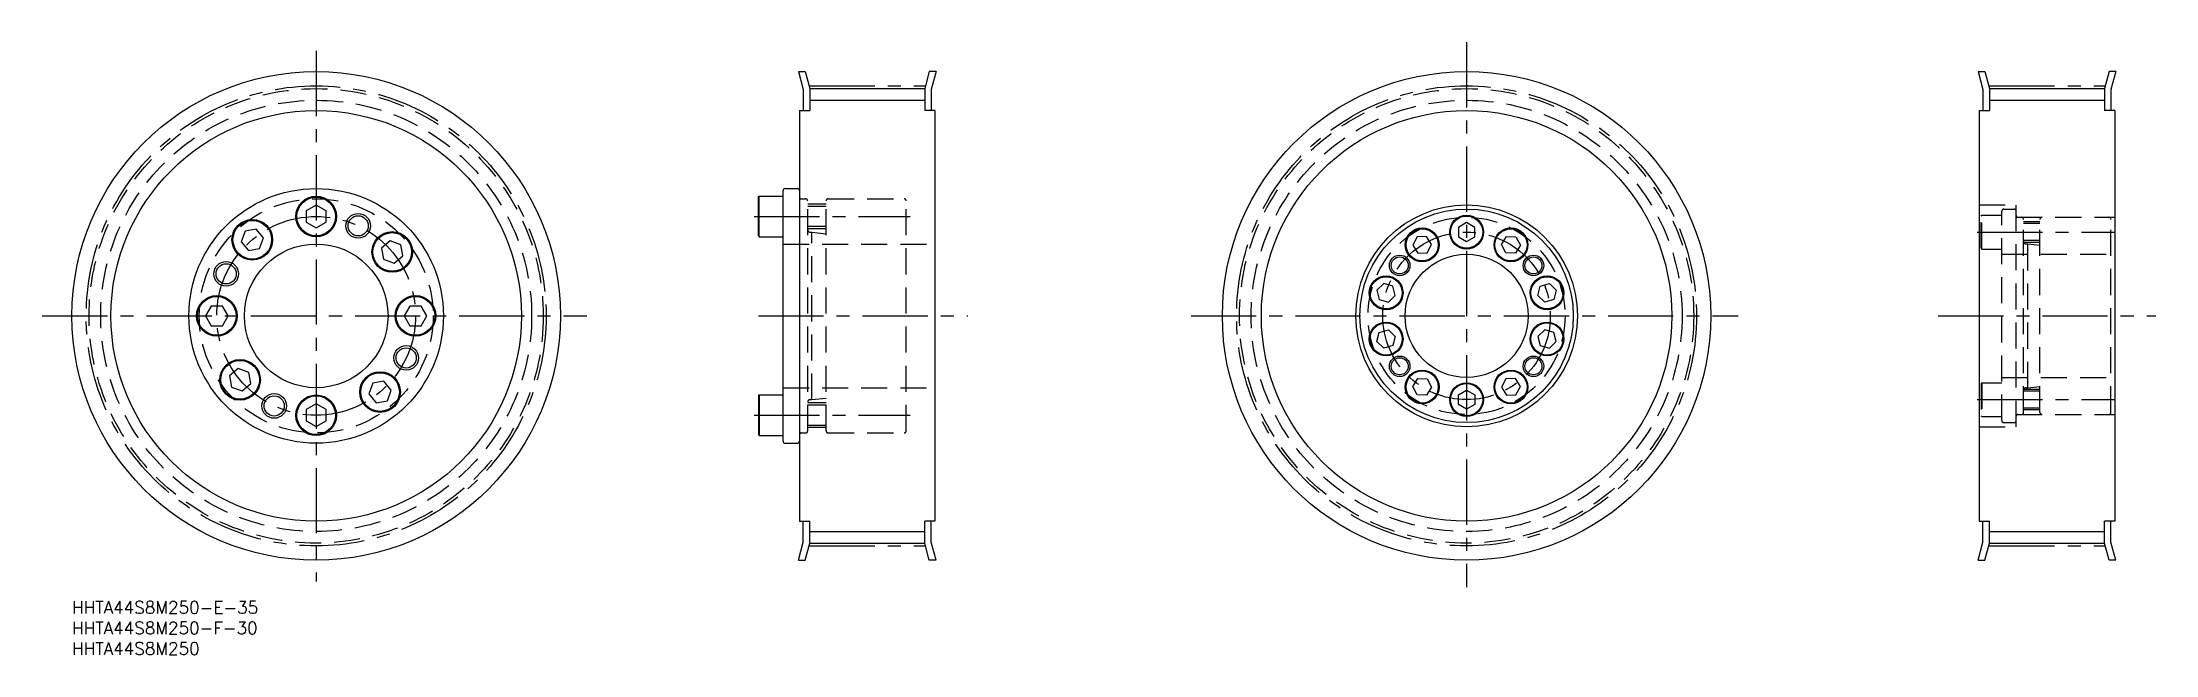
# Model space of a CAD drawing. Extents: x -7 to 508, y -13 to 136.
import ezdxf

# ---------------------------------------------------------------- set-up
doc = ezdxf.new("R2010")
doc.units = 0
doc.header["$LTSCALE"] = 0.5
doc.linetypes.add('CENTER', pattern=[50.8, 31.75, -6.35, 6.35, -6.35])
doc.linetypes.add('DASHED', pattern=[19.05, 12.7, -6.35])
for name, color, linetype in [('MSM_CENTER', 1, 'CENTER'), ('MSM_CONTINUOUS', 7, 'CONTINUOUS'), ('MSM_DASHED', 4, 'DASHED'), ('MSM_NARROW', 5, 'CONTINUOUS'), ('MSM_PART_NUMBER', 7, 'CONTINUOUS')]:
    doc.layers.add(name, color=color, linetype=linetype)
doc.styles.get("Standard").update_dxf_attribs({"font": 'txt.shx', "height": 3, "bigfont": 'bigfont.shx'})

# ---------------------------------------------------------------- blocks, each defined once
blk = doc.blocks.new('*U3')
at = {"layer": 'MSM_PART_NUMBER'}
blk.add_text('HHTA44S8M250-E-35', height=3, dxfattribs=at).set_placement((0, -3))
blk = doc.blocks.new('*U4')
at = {"layer": 'MSM_PART_NUMBER'}
blk.add_text('HHTA44S8M250-F-30', height=3, dxfattribs=at).set_placement((0, -8))
blk = doc.blocks.new('*U5')
at = {"layer": 'MSM_PART_NUMBER'}
blk.add_text('HHTA44S8M250', height=3, dxfattribs=at).set_placement((0, -13))

msp = doc.modelspace()

# ---------------------------------------------------------------- linework, layer by layer
at = {"layer": 'MSM_CENTER'}
for p, q in [((59.5, 134.04), (59.5, 4.79)), ((339.78, 136.12), (339.78, 3.47)), ((179.75, 125.52), (207.75, 125.52)), ((467.18, 125.53), (495.18, 125.53)), ((166.25, 93.7), (204.25, 93.7)), ((464.18, 89.9), (497.78, 89.9)), ((-7.23, 69.5), (125.45, 69.5)), ((167.24, 69.5), (218.28, 69.5)), ((272.67, 69.5), (405.94, 69.5)), ((454.68, 69.5), (507.68, 69.5)), ((464.18, 49.1), (497.78, 49.1)), ((166.25, 45.3), (204.25, 45.3)), ((179.75, 13.47), (207.75, 13.47)), ((467.18, 13.48), (495.18, 13.48))]:
    msp.add_line(p, q, dxfattribs=at)
for centre, radius in [((59.5, 69.5), 56.02), ((339.78, 69.5), 56.02), ((59.5, 69.5), 24.2), ((339.78, 69.5), 20.4)]:
    msp.add_circle(centre, radius, dxfattribs=at)
at = {"layer": 'MSM_CONTINUOUS'}
for p, q in [((176.98, 129), (178.15, 124.62)), ((176.98, 129), (178.64, 129)), ((178.64, 129), (179.75, 124.83)), ((208.87, 129), (207.75, 124.83)), ((210.52, 129), (208.87, 129)), ((210.52, 129), (209.35, 124.62)), ((464.41, 129), (465.58, 124.62)), ((464.41, 129), (466.06, 129)), ((466.06, 129), (467.18, 124.84)), ((496.3, 129), (495.18, 124.84)), ((497.95, 129), (496.3, 129)), ((497.95, 129), (496.78, 124.62)), ((178.15, 124.62), (178.15, 119.5)), ((179.75, 124.83), (207.75, 124.83)), ((179.75, 124.83), (179.75, 119.5)), ((207.75, 124.83), (207.75, 119.5)), ((209.35, 124.62), (209.35, 119.5)), ((465.58, 124.62), (465.58, 119.5)), ((467.18, 124.84), (495.18, 124.84)), ((467.18, 124.84), (467.18, 119.5)), ((495.18, 124.84), (495.18, 119.5)), ((496.78, 124.62), (496.78, 119.5)), ((177.25, 119.5), (177.25, 19.5)), ((177.25, 119.5), (179.75, 119.5)), ((210.25, 119.5), (207.75, 119.5)), ((210.25, 119.5), (210.25, 19.5)), ((464.68, 119.5), (464.68, 19.5)), ((464.68, 119.5), (467.18, 119.5)), ((497.68, 119.5), (495.18, 119.5)), ((497.68, 119.5), (497.68, 19.5)), ((167.25, 98.41), (167.39, 98.65)), ((167.25, 88.99), (167.25, 98.41)), ((167.39, 98.65), (173.25, 98.65)), ((167.39, 88.75), (167.39, 98.65)), ((173.25, 39), (173.25, 100)), ((173.75, 100.5), (176.75, 100.5)), ((59.5, 96.47), (57.1, 95.09)), ((57.1, 95.09), (57.1, 92.31)), ((61.9, 95.09), (59.5, 96.47)), ((60.7, 95.78), (60.7, 95.78)), ((61.3, 95.43), (61.3, 95.43)), ((61.9, 92.31), (61.9, 95.09)), ((42.16, 90.16), (41.22, 87.56)), ((41.22, 87.56), (43, 85.43)), ((44.89, 90.64), (42.16, 90.16)), ((46.67, 88.52), (44.89, 90.64)), ((45.73, 85.92), (46.67, 88.52)), ((57.1, 92.31), (59.5, 90.93)), ((59.5, 90.93), (61.9, 92.31)), ((77.56, 87.78), (75.43, 86)), ((80.16, 86.84), (77.56, 87.78)), ((167.25, 88.99), (167.39, 88.75)), ((167.39, 88.75), (173.25, 88.75)), ((327.74, 88.76), (326.66, 86.72)), ((330.05, 88.84), (327.74, 88.76)), ((331.27, 86.88), (330.05, 88.84)), ((339.78, 92.21), (337.78, 91.05)), ((337.78, 91.05), (337.78, 88.75)), ((337.78, 88.75), (339.78, 87.59)), ((341.78, 91.05), (339.78, 92.21)), ((339.78, 87.59), (341.78, 88.75)), ((341.78, 88.75), (341.78, 91.05)), ((348.28, 86.88), (349.5, 88.84)), ((349.5, 88.84), (351.81, 88.76)), ((351.81, 88.76), (352.9, 86.72)), ((43, 85.43), (45.73, 85.92)), ((75.43, 86), (75.92, 83.27)), ((75.92, 83.27), (78.52, 82.33)), ((78.52, 82.33), (80.64, 84.11)), ((80.64, 84.11), (80.16, 86.84)), ((326.66, 86.72), (327.88, 84.76)), ((327.88, 84.76), (330.19, 84.84)), ((330.19, 84.84), (331.27, 86.88)), ((349.36, 84.84), (348.28, 86.88)), ((351.67, 84.76), (349.36, 84.84)), ((352.9, 86.72), (351.67, 84.76)), ((319.61, 77.36), (317.95, 75.76)), ((321.83, 76.73), (319.61, 77.36)), ((357.73, 76.73), (359.95, 77.36)), ((359.95, 77.36), (361.61, 75.76)), ((317.95, 75.76), (318.51, 73.52)), ((318.51, 73.52), (320.73, 72.88)), ((320.73, 72.88), (322.39, 74.49)), ((322.39, 74.49), (321.83, 76.73)), ((357.17, 74.49), (357.73, 76.73)), ((358.83, 72.88), (357.17, 74.49)), ((361.05, 73.52), (358.83, 72.88)), ((361.61, 75.76), (361.05, 73.52)), ((33.91, 71.9), (32.53, 69.5)), ((32.53, 69.5), (33.91, 67.1)), ((36.69, 71.9), (33.91, 71.9)), ((33.91, 67.1), (36.69, 67.1)), ((38.07, 69.5), (36.69, 71.9)), ((36.69, 67.1), (38.07, 69.5)), ((82.31, 71.9), (80.93, 69.5)), ((80.93, 69.5), (82.31, 67.1)), ((85.09, 71.9), (82.31, 71.9)), ((82.31, 67.1), (85.09, 67.1)), ((86.47, 69.5), (85.09, 71.9)), ((85.09, 67.1), (86.47, 69.5)), ((317.95, 63.24), (318.51, 65.48)), ((319.61, 61.64), (317.95, 63.24)), ((318.51, 65.48), (320.73, 66.12)), ((321.83, 62.27), (319.61, 61.64)), ((320.73, 66.12), (322.39, 64.51)), ((322.39, 64.51), (321.83, 62.27)), ((358.83, 66.12), (357.17, 64.51)), ((357.17, 64.51), (357.73, 62.27)), ((357.73, 62.27), (359.95, 61.64)), ((361.05, 65.48), (358.83, 66.12)), ((359.95, 61.64), (361.61, 63.24)), ((361.61, 63.24), (361.05, 65.48)), ((40.48, 56.67), (38.36, 54.89)), ((43.08, 55.73), (40.48, 56.67)), ((38.36, 54.89), (38.84, 52.16)), ((38.84, 52.16), (41.44, 51.22)), ((41.44, 51.22), (43.57, 53)), ((43.57, 53), (43.08, 55.73)), ((73.27, 53.08), (72.33, 50.48)), ((76, 53.57), (73.27, 53.08)), ((77.78, 51.44), (76, 53.57)), ((326.66, 52.28), (327.88, 54.24)), ((327.74, 50.24), (326.66, 52.28)), ((327.88, 54.24), (330.19, 54.16)), ((331.27, 52.12), (330.05, 50.16)), ((330.19, 54.16), (331.27, 52.12)), ((349.36, 54.16), (348.28, 52.12)), ((348.28, 52.12), (349.5, 50.16)), ((351.67, 54.24), (349.36, 54.16)), ((352.9, 52.28), (351.67, 54.24)), ((351.81, 50.24), (352.9, 52.28)), ((59.5, 48.07), (57.1, 46.69)), ((57.1, 46.69), (57.1, 43.91)), ((61.9, 46.69), (59.5, 48.07)), ((61.9, 43.91), (61.9, 46.69)), ((72.33, 50.48), (74.11, 48.36)), ((74.11, 48.36), (76.84, 48.84)), ((76.84, 48.84), (77.78, 51.44)), ((167.25, 50.01), (167.39, 50.25)), ((167.25, 50.01), (167.25, 40.59)), ((167.39, 50.25), (173.25, 50.25)), ((167.39, 50.25), (167.39, 40.35)), ((330.05, 50.16), (327.74, 50.24)), ((337.78, 50.25), (339.78, 51.41)), ((337.78, 47.95), (337.78, 50.25)), ((339.78, 46.79), (337.78, 47.95)), ((339.78, 51.41), (341.78, 50.25)), ((341.78, 47.95), (339.78, 46.79)), ((341.78, 50.25), (341.78, 47.95)), ((349.5, 50.16), (351.81, 50.24)), ((57.1, 43.91), (59.5, 42.53)), ((59.5, 42.53), (61.9, 43.91)), ((167.25, 40.59), (167.39, 40.35)), ((167.39, 40.35), (173.25, 40.35)), ((173.75, 38.5), (176.75, 38.5)), ((177.25, 19.5), (179.75, 19.5)), ((178.15, 14.38), (178.15, 19.5)), ((179.75, 14.16), (179.75, 19.5)), ((210.25, 19.5), (207.75, 19.5)), ((207.75, 14.16), (207.75, 19.5)), ((209.35, 14.38), (209.35, 19.5)), ((464.68, 19.5), (467.18, 19.5)), ((465.58, 14.38), (465.58, 19.5)), ((467.18, 14.17), (467.18, 19.5)), ((497.68, 19.5), (495.18, 19.5)), ((495.18, 14.17), (495.18, 19.5)), ((496.78, 14.38), (496.78, 19.5)), ((176.98, 10), (178.15, 14.38)), ((178.64, 10), (179.75, 14.16)), ((179.75, 14.16), (207.75, 14.16)), ((208.87, 10), (207.75, 14.16)), ((210.52, 10), (209.35, 14.38)), ((464.41, 10), (465.58, 14.38)), ((466.06, 10), (467.18, 14.17)), ((467.18, 14.17), (495.18, 14.17)), ((496.3, 10), (495.18, 14.17)), ((497.95, 10), (496.78, 14.38)), ((176.98, 10), (178.64, 10)), ((210.52, 10), (208.87, 10)), ((464.41, 10), (466.06, 10)), ((497.95, 10), (496.3, 10))]:
    msp.add_line(p, q, dxfattribs=at)
for centre, radius in [((59.5, 69.5), 59.5), ((339.78, 69.5), 59.5), ((59.5, 69.5), 50), ((339.78, 69.5), 50), ((59.5, 69.5), 31), ((59.5, 93.7), 4.95), ((59.5, 93.7), 4.71), ((43.94, 88.04), 4.95), ((43.94, 88.04), 4.71), ((69.73, 91.43), 2.46), ((339.78, 69.5), 27), ((339.78, 69.5), 26), ((339.78, 89.9), 4.12), ((339.78, 89.9), 3.92), ((78.04, 85.06), 4.95), ((78.04, 85.06), 4.71), ((328.97, 86.8), 4.12), ((328.97, 86.8), 3.92), ((350.59, 86.8), 4.12), ((350.59, 86.8), 3.92), ((59.5, 69.5), 17.5), ((323.48, 81.78), 2.07), ((339.78, 69.5), 15), ((356.07, 81.78), 2.07), ((37.57, 79.73), 2.46), ((320.17, 75.12), 4.12), ((320.17, 75.12), 3.92), ((359.39, 75.12), 4.12), ((359.39, 75.12), 3.92), ((35.3, 69.5), 4.95), ((35.3, 69.5), 4.71), ((83.7, 69.5), 4.95), ((83.7, 69.5), 4.71), ((320.17, 63.88), 4.12), ((320.17, 63.88), 3.92), ((359.39, 63.88), 4.12), ((359.39, 63.88), 3.92), ((40.96, 53.94), 4.95), ((40.96, 53.94), 4.71), ((81.43, 59.27), 2.46), ((323.48, 57.22), 2.07), ((356.07, 57.22), 2.07), ((75.06, 50.96), 4.95), ((75.06, 50.96), 4.71), ((328.97, 52.2), 4.12), ((328.97, 52.2), 3.92), ((339.78, 49.1), 4.12), ((339.78, 49.1), 3.92), ((350.59, 52.2), 4.12), ((350.59, 52.2), 3.92), ((49.27, 47.57), 2.46), ((59.5, 45.3), 4.95), ((59.5, 45.3), 4.71)]:
    msp.add_circle(centre, radius, dxfattribs=at)
for centre, start, end in [((173.75, 100), 90, 179.9991), ((176.75, 100), 0.0009, 90), ((173.75, 39), 180.0009, 270), ((176.75, 39), 270, 0)]:
    msp.add_arc(centre, 0.5, start, end, dxfattribs=at)
at = {"layer": 'MSM_DASHED'}
for p, q in [((177.66, 98), (178.75, 98)), ((184.25, 98), (202.75, 98)), ((179.25, 41.5), (179.25, 97.5)), ((183.75, 96.7), (179.25, 96.7)), ((183.75, 96.16), (179.25, 96.16)), ((183.75, 41.5), (183.75, 97.5)), ((203.25, 41.5), (203.25, 97.5)), ((464.68, 96.5), (473.68, 96.5)), ((465.18, 93.82), (465.3, 94.02)), ((465.18, 85.98), (465.18, 93.82)), ((465.3, 85.77), (465.3, 94.02)), ((465.3, 94.02), (470.18, 94.02)), ((470.18, 44), (470.18, 95)), ((470.68, 95.5), (473.18, 95.5)), ((473.68, 42.5), (473.68, 96.5)), ((473.68, 93.5), (497.68, 93.5)), ((475.48, 46), (475.48, 93)), ((479.48, 46), (479.48, 93)), ((496.78, 46), (496.78, 93)), ((183.75, 91.24), (179.25, 91.24)), ((183.75, 90.7), (179.25, 90.7)), ((179.85, 89.89), (180.25, 89.89)), ((180.25, 49.11), (180.25, 89.89)), ((180.25, 89.89), (183.75, 89.5)), ((479.48, 92.4), (475.48, 92.4)), ((479.48, 91.97), (475.48, 91.97)), ((479.48, 87.83), (475.48, 87.83)), ((173.25, 87), (210.25, 87)), ((465.18, 85.98), (465.3, 85.77)), ((465.3, 85.77), (470.18, 85.77)), ((470.18, 84.5), (496.78, 84.5)), ((479.48, 87.4), (475.48, 87.4)), ((476.08, 87.02), (476.48, 87.02)), ((476.48, 51.98), (476.48, 87.02)), ((476.48, 87.02), (479.48, 86.69)), ((470.18, 82.25), (470.18, 82.25)), ((173.25, 52), (210.25, 52)), ((465.18, 53.02), (465.3, 53.22)), ((465.18, 53.02), (465.18, 45.18)), ((465.3, 53.22), (465.3, 44.97)), ((465.3, 53.22), (470.18, 53.22)), ((470.18, 54.5), (496.78, 54.5)), ((479.48, 51.6), (475.48, 51.6)), ((476.08, 51.98), (476.48, 51.98)), ((476.48, 51.98), (479.48, 52.31)), ((183.75, 48.3), (179.25, 48.3)), ((183.75, 47.76), (179.25, 47.76)), ((179.85, 49.11), (180.25, 49.11)), ((180.25, 49.11), (183.75, 49.5)), ((479.48, 51.17), (475.48, 51.17)), ((479.48, 47.03), (475.48, 47.03)), ((479.48, 46.6), (475.48, 46.6)), ((183.75, 42.84), (179.25, 42.84)), ((183.75, 42.3), (179.25, 42.3)), ((464.68, 42.5), (473.68, 42.5)), ((465.18, 45.18), (465.3, 44.97)), ((465.3, 44.97), (470.18, 44.97)), ((470.68, 43.5), (473.18, 43.5)), ((473.68, 45.5), (497.68, 45.5)), ((177.66, 41), (178.75, 41)), ((184.25, 41), (202.75, 41))]:
    msp.add_line(p, q, dxfattribs=at)
for centre, radius in [((59.5, 69.5), 55.33), ((339.78, 69.5), 55.33), ((59.5, 69.5), 52.5), ((339.78, 69.5), 52.5), ((59.5, 69.5), 28.5), ((339.78, 69.5), 24)]:
    msp.add_circle(centre, radius, dxfattribs=at)
for centre, radius, start, end in [((177.66, 98.41), 0.41, 180, 270), ((178.75, 97.5), 0.5, 0.0009, 90), ((184.25, 97.5), 0.5, 90, 179.9991), ((202.75, 97.5), 0.5, 0.0009, 90), ((470.68, 95), 0.5, 90, 180.0009), ((473.18, 95), 0.5, 0, 90), ((474.09, 93.91), 0.41, 180, 270), ((474.98, 93), 0.5, 0, 90), ((479.98, 93), 0.5, 90, 180), ((496.28, 93), 0.5, 0, 90), ((179.85, 90.49), 0.6, 180, 270), ((476.08, 87.62), 0.6, 180, 270), ((476.08, 51.38), 0.6, 90, 180), ((179.85, 48.51), 0.6, 90, 180), ((178.75, 41.5), 0.5, 269.9965, 0), ((184.25, 41.5), 0.5, 180.0009, 270), ((202.75, 41.5), 0.5, 269.9982, 0), ((470.68, 44), 0.5, 179.9991, 270), ((473.18, 44), 0.5, 270, 0), ((474.09, 45.09), 0.41, 90, 180), ((474.98, 46), 0.5, 270, 0), ((479.98, 46), 0.5, 180, 270), ((496.28, 46), 0.5, 270, 0), ((177.66, 40.59), 0.41, 90, 180)]:
    msp.add_arc(centre, radius, start, end, dxfattribs=at)
at = {"layer": 'MSM_NARROW'}
for p, q in [((179.75, 122), (207.75, 122)), ((467.18, 122.01), (495.18, 122.01)), ((179.75, 16.99), (207.75, 16.99)), ((467.18, 17), (495.18, 17))]:
    msp.add_line(p, q, dxfattribs=at)
for centre, radius in [((69.73, 91.43), 3), ((37.57, 79.73), 3), ((323.48, 81.78), 2.5), ((356.07, 81.78), 2.5), ((81.43, 59.27), 3), ((323.48, 57.22), 2.5), ((356.07, 57.22), 2.5), ((49.27, 47.57), 3)]:
    msp.add_circle(centre, radius, dxfattribs=at)

# ---------------------------------------------------------------- block references
at = {"layer": 'MSM_CONTINUOUS'}
for name in ['*U3', '*U4', '*U5']:
    msp.add_blockref(name, (0, 0), dxfattribs=at)

doc.saveas('drawing.dxf')
